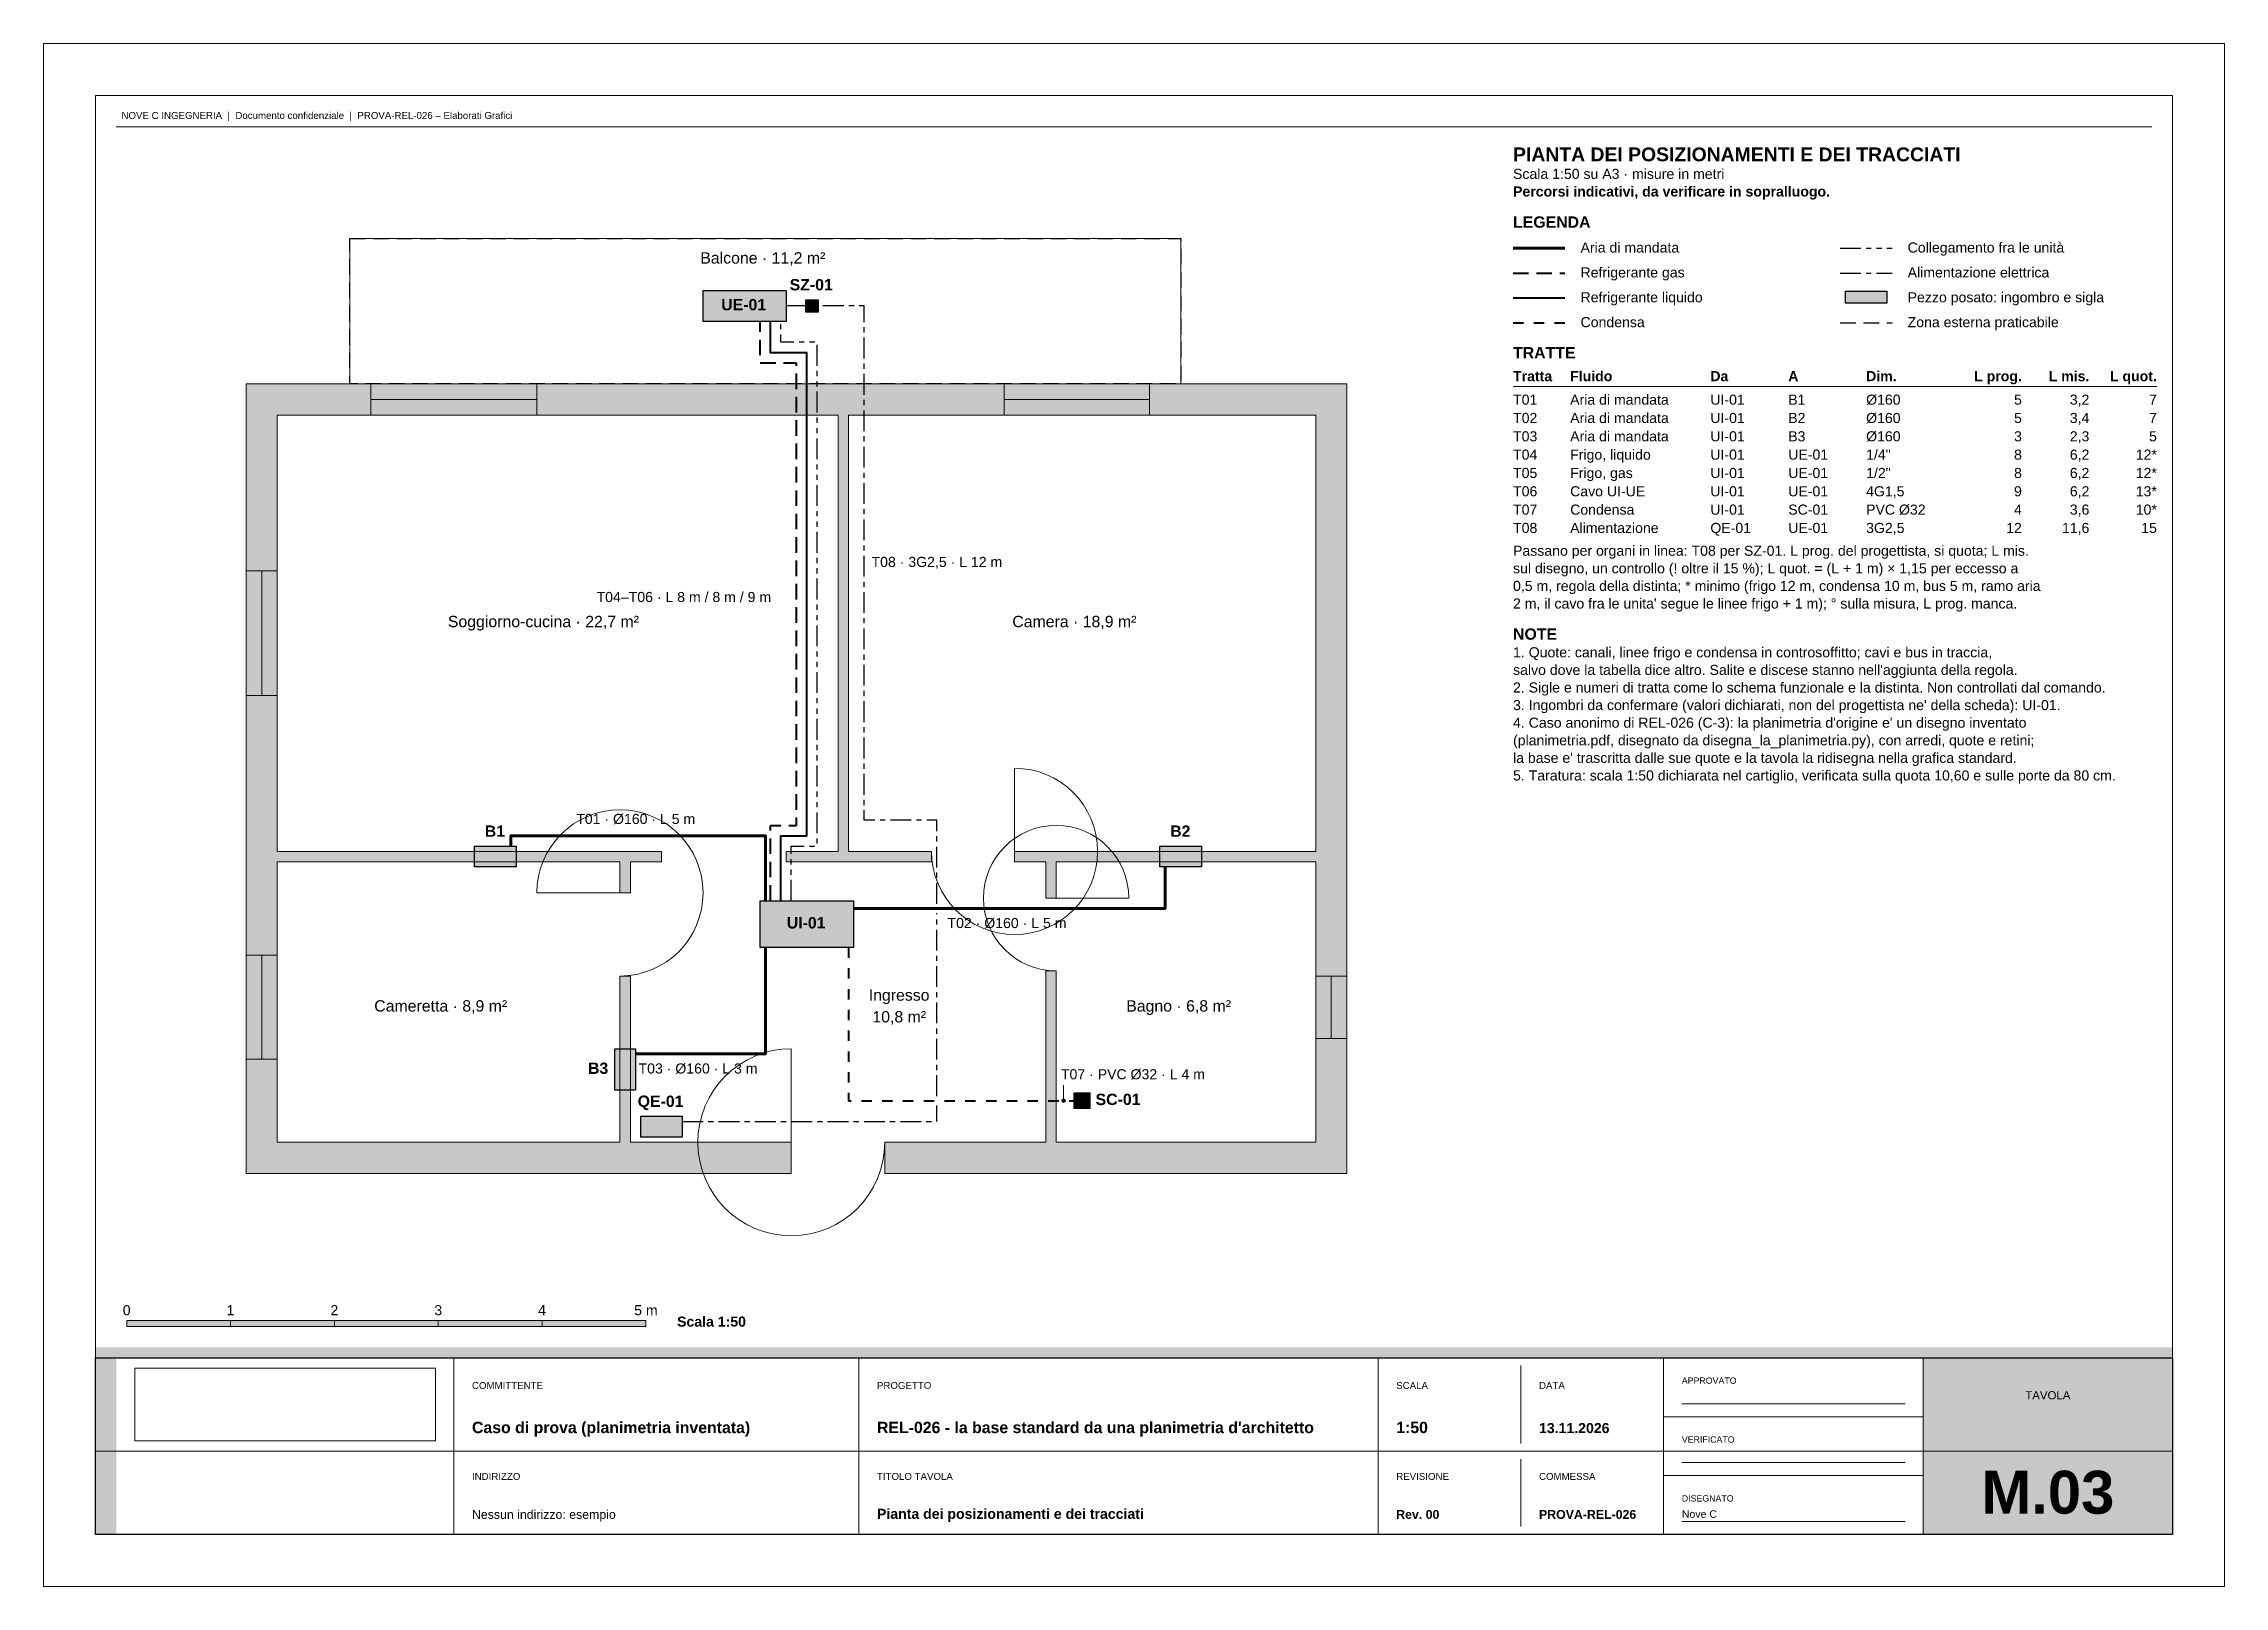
# Paper-space layout 'A3' of a CAD drawing. Header units: millimetres. Extents: x 0 to 420, y 0 to 297.
# The model-space entities are those that its viewports show. They can reach past a viewport. Long polylines and large blocks are cut down to what shows.
import ezdxf
from ezdxf.enums import TextEntityAlignment as Align

# ---------------------------------------------------------------- set-up
doc = ezdxf.new("R2010")
doc.units = ezdxf.units.MM
for name, pattern in [('NOVEC_TRATTO_2_2', [4, 2, -2]), ('NOVEC_TRATTO_3_1P5', [4.5, 3, -1.5]), ('NOVEC_TRATTO_4_1_1_1', [7, 4, -1, 1, -1]), ('NOVEC_TRATTO_4_1_1_1_1_1', [9, 4, -1, 1, -1, 1, -1])]:
    doc.linetypes.add(name, pattern=pattern)
for name, color, linetype, lineweight in [('A-AREA-IDEN', 7, 'Continuous', 18), ('A-DOOR', 7, 'Continuous', 18), ('A-FLOR-OTLN', 7, 'Continuous', 18), ('A-GLAZ', 7, 'Continuous', 18), ('A-WALL', 7, 'Continuous', 18), ('G-ANNO-SCAL', 7, 'Continuous', 18), ('G-ANNO-TTLB', 7, 'Continuous', 18), ('M-ANNO-IDEN', 7, 'Continuous', 18), ('M-ANNO-LEGN', 7, 'Continuous', 18), ('M-EQPM', 7, 'Continuous', 18)]:
    doc.layers.add(name, color=color, linetype=linetype, lineweight=lineweight)
for name, color, linetype, lineweight, true_color in [('E-POWR-CIRC', 34, 'NOVEC_TRATTO_4_1_1_1', 30, 0x784212), ('E-POWR-LINK', 230, 'NOVEC_TRATTO_4_1_1_1_1_1', 30, 0xe91e63), ('M-CNDS-PIPE', 252, 'NOVEC_TRATTO_2_2', 40, 0x616a6b), ('M-HVAC-SPLY', 134, 'Continuous', 70, 0x148f77), ('M-REFG-GASS', 205, 'NOVEC_TRATTO_3_1P5', 40, 0x6c3483), ('M-REFG-LIQD', 205, 'Continuous', 40, 0x6c3483)]:
    doc.layers.add(name, color=color, linetype=linetype, lineweight=lineweight, true_color=true_color)
doc.layers.add('G-ANNO-NPLT', color=7, linetype='Continuous', lineweight=18, plot=False)
doc.styles.add('NOVEC_ARIAL', font='arial.ttf')
doc.styles.add('NOVEC_ARIAL_GRASSETTO', font='arialbd.ttf')
picture_1 = doc.add_image_def('image1.jpg', size_in_pixel=(2961, 716))

msp = doc.modelspace()

# ---------------------------------------------------------------- hatches: boundary and pattern name
at = {"layer": 'A-GLAZ', "true_color": 0xd6ecfa}
h = msp.add_hatch(color=255, dxfattribs=at)
h.dxf.hatch_style = 1
h.paths.add_polyline_path([(63, 231.5), (95, 231.5), (95, 225.5), (63, 225.5)])
h = msp.add_hatch(color=255, dxfattribs=at)
h.dxf.hatch_style = 1
h.paths.add_polyline_path([(185, 231.5), (213, 231.5), (213, 225.5), (185, 225.5)])
h = msp.add_hatch(color=255, dxfattribs=at)
h.dxf.hatch_style = 1
h.paths.add_polyline_path([(45, 195.5), (45, 171.5), (39, 171.5), (39, 195.5)])
h = msp.add_hatch(color=255, dxfattribs=at)
h.dxf.hatch_style = 1
h.paths.add_polyline_path([(45, 121.5), (45, 101.5), (39, 101.5), (39, 121.5)])
h = msp.add_hatch(color=255, dxfattribs=at)
h.dxf.hatch_style = 1
h.paths.add_polyline_path([(251, 117.5), (251, 105.5), (245, 105.5), (245, 117.5)])
at = {"layer": 'A-WALL', "true_color": 0xdcdcdc}
h = msp.add_hatch(color=254, dxfattribs=at)
h.dxf.hatch_style = 1
h.paths.add_polyline_path([(39, 231.5), (63, 231.5), (63, 225.5), (45, 225.5), (45, 195.5), (39, 195.5)])
h = msp.add_hatch(color=254, dxfattribs=at)
h.dxf.hatch_style = 1
h.paths.add_polyline_path([(95, 231.5), (185, 231.5), (185, 225.5), (155, 225.5), (155, 141.5), (171, 141.5), (171, 139.5), (143, 139.5), (143, 141.5), (153, 141.5), (153, 225.5), (95, 225.5)])
h = msp.add_hatch(color=254, dxfattribs=at)
h.dxf.hatch_style = 1
h.paths.add_polyline_path([(187, 141.5), (245, 141.5), (245, 225.5), (213, 225.5), (213, 231.5), (251, 231.5), (251, 117.5), (245, 117.5), (245, 139.5), (195, 139.5), (195, 132.5), (193, 132.5), (193, 139.5), (187, 139.5)])
h = msp.add_hatch(color=254, dxfattribs=at)
h.dxf.hatch_style = 1
h.paths.add_polyline_path([(39, 171.5), (45, 171.5), (45, 141.5), (119, 141.5), (119, 139.5), (113, 139.5), (113, 133.5), (111, 133.5), (111, 139.5), (45, 139.5), (45, 121.5), (39, 121.5)])
h = msp.add_hatch(color=254, dxfattribs=at)
h.dxf.hatch_style = 1
h.paths.add_polyline_path([(162, 85.5), (193, 85.5), (193, 118.5), (195, 118.5), (195, 85.5), (245, 85.5), (245, 105.5), (251, 105.5), (251, 79.5), (162, 79.5)])
h = msp.add_hatch(color=254, dxfattribs=at)
h.dxf.hatch_style = 1
h.paths.add_polyline_path([(39, 101.5), (45, 101.5), (45, 85.5), (111, 85.5), (111, 117.5), (113, 117.5), (113, 85.5), (144, 85.5), (144, 79.5), (39, 79.5)])
at = {"layer": 'G-ANNO-SCAL', "true_color": 0x000000}
h = msp.add_hatch(color=250, dxfattribs=at)
h.dxf.hatch_style = 1
h.paths.add_polyline_path([(16, 51.2), (36, 51.2), (36, 50), (16, 50)])
at = {"layer": 'G-ANNO-SCAL', "true_color": 0xffffff}
h = msp.add_hatch(color=255, dxfattribs=at)
h.dxf.hatch_style = 1
h.paths.add_polyline_path([(36, 51.2), (56, 51.2), (56, 50), (36, 50)])
at = {"layer": 'G-ANNO-SCAL', "true_color": 0x000000}
h = msp.add_hatch(color=250, dxfattribs=at)
h.dxf.hatch_style = 1
h.paths.add_polyline_path([(56, 51.2), (76, 51.2), (76, 50), (56, 50)])
at = {"layer": 'G-ANNO-SCAL', "true_color": 0xffffff}
h = msp.add_hatch(color=255, dxfattribs=at)
h.dxf.hatch_style = 1
h.paths.add_polyline_path([(76, 51.2), (96, 51.2), (96, 50), (76, 50)])
at = {"layer": 'G-ANNO-SCAL', "true_color": 0x000000}
h = msp.add_hatch(color=250, dxfattribs=at)
h.dxf.hatch_style = 1
h.paths.add_polyline_path([(96, 51.2), (116, 51.2), (116, 50), (96, 50)])
at = {"layer": 'M-ANNO-IDEN', "true_color": 0x000000}
h = msp.add_hatch(color=250, dxfattribs=at)
h.dxf.hatch_style = 1
h.paths.add_polyline_path([(196.079, 93.5, 1), (196.779, 93.5, 1)])
at = {"layer": 'M-ANNO-LEGN', "true_color": 0xffffff}
h = msp.add_hatch(color=255, dxfattribs=at)
h.dxf.hatch_style = 1
h.paths.add_polyline_path([(347, 249.3167), (355, 249.3167), (355, 247.0589), (347, 247.0589)])
at = {"layer": 'M-EQPM', "true_color": 0xffffff}
h = msp.add_hatch(color=255, dxfattribs=at)
h.dxf.hatch_style = 1
h.paths.add_polyline_path([(127, 249.5), (143, 249.5), (143, 243.5), (127, 243.5)])
h = msp.add_hatch(color=255, dxfattribs=at)
h.dxf.hatch_style = 1
h.paths.add_polyline_path([(146.8, 247.7), (149.2, 247.7), (149.2, 245.3), (146.8, 245.3)])
h = msp.add_hatch(color=255, dxfattribs=at)
h.dxf.hatch_style = 1
h.paths.add_polyline_path([(83, 142.5), (91, 142.5), (91, 138.5), (83, 138.5)])
h = msp.add_hatch(color=255, dxfattribs=at)
h.dxf.hatch_style = 1
h.paths.add_polyline_path([(215, 142.5), (223, 142.5), (223, 138.5), (215, 138.5)])
h = msp.add_hatch(color=255, dxfattribs=at)
h.dxf.hatch_style = 1
h.paths.add_polyline_path([(138, 132), (156, 132), (156, 123), (138, 123)])
h = msp.add_hatch(color=255, dxfattribs=at)
h.dxf.hatch_style = 1
h.paths.add_polyline_path([(110, 103.5), (114, 103.5), (114, 95.5), (110, 95.5)])
h = msp.add_hatch(color=255, dxfattribs=at)
h.dxf.hatch_style = 1
h.paths.add_polyline_path([(198.5, 95), (201.5, 95), (201.5, 92), (198.5, 92)])
h = msp.add_hatch(color=255, dxfattribs=at)
h.dxf.hatch_style = 1
h.paths.add_polyline_path([(115, 90.5), (123, 90.5), (123, 86.5), (115, 86.5)])

# ---------------------------------------------------------------- linework, layer by layer
at = {"layer": 'A-AREA-IDEN', "color": 65, "linetype": 'NOVEC_TRATTO_3_1P5', "lineweight": 25, "true_color": 0x6b8e23, "flags": 128}
msp.add_lwpolyline([(59, 259.5), (219, 259.5), (219, 231.5), (59, 231.5), (59, 259.5)], dxfattribs=at)
at = {"layer": 'A-DOOR', "color": 253, "linetype": 'Continuous', "lineweight": 13, "true_color": 0xa0a0a0, "flags": 128}
for points in [[(187, 141.5), (187, 157.5)], [(111, 133.5), (95, 133.5)], [(195, 132.5), (209, 132.5)], [(144, 85.5), (144, 103.5)]]:
    msp.add_lwpolyline(points, dxfattribs=at)
at = {"layer": 'A-DOOR', "color": 253, "lineweight": 13, "true_color": 0xa0a0a0}
for centre, radius, start, end in [((187, 141.5), 16, 180, 90), ((111, 133.5), 16, 270, 180), ((195, 132.5), 14, 0, 270), ((144, 85.5), 18, 90, 0)]:
    msp.add_arc(centre, radius, start, end, dxfattribs=at)
at = {"layer": 'A-FLOR-OTLN', "color": 253, "linetype": 'Continuous', "lineweight": 13, "true_color": 0xa8a8a8, "flags": 128}
msp.add_lwpolyline([(59, 259.5), (219, 259.5), (219, 231.5), (59, 231.5), (59, 259.5)], dxfattribs=at)
at = {"layer": 'A-GLAZ', "color": 151, "linetype": 'Continuous', "lineweight": 13, "true_color": 0x74b3e0, "flags": 128}
for points in [[(63, 231.5), (95, 231.5), (95, 225.5), (63, 225.5), (63, 231.5)], [(185, 231.5), (213, 231.5), (213, 225.5), (185, 225.5), (185, 231.5)], [(63, 228.5), (95, 228.5)], [(185, 228.5), (213, 228.5)], [(45, 195.5), (45, 171.5), (39, 171.5), (39, 195.5), (45, 195.5)], [(42, 195.5), (42, 171.5)], [(45, 121.5), (45, 101.5), (39, 101.5), (39, 121.5), (45, 121.5)], [(42, 121.5), (42, 101.5)], [(251, 117.5), (251, 105.5), (245, 105.5), (245, 117.5), (251, 117.5)], [(248, 117.5), (248, 105.5)]]:
    msp.add_lwpolyline(points, dxfattribs=at)
at = {"layer": 'A-WALL', "color": 253, "linetype": 'Continuous', "lineweight": 13, "true_color": 0xa8a8a8, "flags": 128}
for points in [[(39, 231.5), (63, 231.5), (63, 225.5), (45, 225.5), (45, 195.5), (39, 195.5), (39, 231.5)], [(95, 231.5), (185, 231.5), (185, 225.5), (155, 225.5), (155, 141.5), (171, 141.5), (171, 139.5), (143, 139.5), (143, 141.5), (153, 141.5), (153, 225.5), (95, 225.5), (95, 231.5)], [(187, 141.5), (245, 141.5), (245, 225.5), (213, 225.5), (213, 231.5), (251, 231.5), (251, 117.5), (245, 117.5), (245, 139.5), (195, 139.5), (195, 132.5), (193, 132.5), (193, 139.5), (187, 139.5), (187, 141.5)], [(39, 171.5), (45, 171.5), (45, 141.5), (119, 141.5), (119, 139.5), (113, 139.5), (113, 133.5), (111, 133.5), (111, 139.5), (45, 139.5), (45, 121.5), (39, 121.5), (39, 171.5)], [(162, 85.5), (193, 85.5), (193, 118.5), (195, 118.5), (195, 85.5), (245, 85.5), (245, 105.5), (251, 105.5), (251, 79.5), (162, 79.5), (162, 85.5)], [(39, 101.5), (45, 101.5), (45, 85.5), (111, 85.5), (111, 117.5), (113, 117.5), (113, 85.5), (144, 85.5), (144, 79.5), (39, 79.5), (39, 101.5)]]:
    msp.add_lwpolyline(points, dxfattribs=at)
at = {"layer": 'E-POWR-CIRC', "color": 34, "linetype": 'NOVEC_TRATTO_4_1_1_1', "lineweight": 30, "true_color": 0x784212, "flags": 128}
for points in [[(146.8, 246.5), (143, 246.5)], [(172, 131.4), (172, 147.5), (158, 147.5), (158, 246.5), (149.2, 246.5)], [(172, 94.4), (172, 129.6)], [(123, 89.5), (172, 89.5), (172, 92.6)]]:
    msp.add_lwpolyline(points, dxfattribs=at)
at = {"layer": 'E-POWR-LINK', "color": 230, "linetype": 'NOVEC_TRATTO_4_1_1_1_1_1', "lineweight": 30, "true_color": 0xe91e63, "flags": 128}
msp.add_lwpolyline([(144, 132), (144, 142.5), (149, 142.5), (149, 239.5), (142, 239.5), (142, 243.5)], dxfattribs=at)
at = {"layer": 'G-ANNO-SCAL', "color": 250, "linetype": 'Continuous', "lineweight": 18, "true_color": 0x000000, "flags": 128}
for points in [[(16, 51.2), (36, 51.2), (36, 50), (16, 50), (16, 51.2)], [(36, 51.2), (56, 51.2), (56, 50), (36, 50), (36, 51.2)], [(56, 51.2), (76, 51.2), (76, 50), (56, 50), (56, 51.2)], [(76, 51.2), (96, 51.2), (96, 50), (76, 50), (76, 51.2)], [(96, 51.2), (116, 51.2), (116, 50), (96, 50), (96, 51.2)]]:
    msp.add_lwpolyline(points, dxfattribs=at)
at = {"layer": 'M-ANNO-IDEN', "color": 250, "linetype": 'Continuous', "lineweight": 18, "true_color": 0x000000, "flags": 128}
msp.add_lwpolyline([(196.429, 93.5), (196.429, 96.5)], dxfattribs=at)
at = {"layer": 'M-ANNO-IDEN', "color": 250, "lineweight": 9, "true_color": 0x000000}
msp.add_circle((196.429, 93.5), 0.35, dxfattribs=at)
at = {"layer": 'M-ANNO-LEGN', "color": 134, "linetype": 'Continuous', "lineweight": 70, "true_color": 0x148f77, "flags": 128}
msp.add_lwpolyline([(283, 257.62), (293, 257.62)], dxfattribs=at)
at = {"layer": 'M-ANNO-LEGN', "color": 230, "linetype": 'NOVEC_TRATTO_4_1_1_1_1_1', "lineweight": 30, "true_color": 0xe91e63, "flags": 128}
msp.add_lwpolyline([(346, 257.62), (356, 257.62)], dxfattribs=at)
at = {"layer": 'M-ANNO-LEGN', "color": 205, "linetype": 'NOVEC_TRATTO_3_1P5', "lineweight": 40, "true_color": 0x6c3483, "flags": 128}
msp.add_lwpolyline([(283, 252.8333), (293, 252.8333)], dxfattribs=at)
at = {"layer": 'M-ANNO-LEGN', "color": 34, "linetype": 'NOVEC_TRATTO_4_1_1_1', "lineweight": 30, "true_color": 0x784212, "flags": 128}
msp.add_lwpolyline([(346, 252.8333), (356, 252.8333)], dxfattribs=at)
at = {"layer": 'M-ANNO-LEGN', "color": 205, "linetype": 'Continuous', "lineweight": 40, "true_color": 0x6c3483, "flags": 128}
msp.add_lwpolyline([(283, 248.0467), (293, 248.0467)], dxfattribs=at)
at = {"layer": 'M-ANNO-LEGN', "color": 138, "linetype": 'Continuous', "lineweight": 25, "true_color": 0x1b2631, "flags": 128}
msp.add_lwpolyline([(347, 249.3167), (355, 249.3167), (355, 247.0589), (347, 247.0589), (347, 249.3167)], dxfattribs=at)
at = {"layer": 'M-ANNO-LEGN', "color": 252, "linetype": 'NOVEC_TRATTO_2_2', "lineweight": 40, "true_color": 0x616a6b, "flags": 128}
msp.add_lwpolyline([(283, 243.26), (293, 243.26)], dxfattribs=at)
at = {"layer": 'M-ANNO-LEGN', "color": 65, "linetype": 'NOVEC_TRATTO_3_1P5', "lineweight": 25, "true_color": 0x6b8e23, "flags": 128}
msp.add_lwpolyline([(346, 243.26), (356, 243.26)], dxfattribs=at)
at = {"layer": 'M-ANNO-LEGN', "color": 250, "linetype": 'Continuous', "lineweight": 18, "true_color": 0x000000, "flags": 128}
msp.add_lwpolyline([(283, 231.0167), (407, 231.0167)], dxfattribs=at)
at = {"layer": 'M-CNDS-PIPE', "color": 252, "linetype": 'NOVEC_TRATTO_2_2', "lineweight": 40, "true_color": 0x616a6b, "flags": 128}
msp.add_lwpolyline([(155, 123), (155, 93.5), (198.5, 93.5)], dxfattribs=at)
at = {"layer": 'M-EQPM', "color": 138, "linetype": 'Continuous', "lineweight": 25, "true_color": 0x1b2631, "flags": 128}
for points in [[(127, 249.5), (143, 249.5), (143, 243.5), (127, 243.5), (127, 249.5)], [(146.8, 247.7), (149.2, 247.7), (149.2, 245.3), (146.8, 245.3), (146.8, 247.7)], [(83, 142.5), (91, 142.5), (91, 138.5), (83, 138.5), (83, 142.5)], [(215, 142.5), (223, 142.5), (223, 138.5), (215, 138.5), (215, 142.5)], [(138, 132), (156, 132), (156, 123), (138, 123), (138, 132)], [(110, 103.5), (114, 103.5), (114, 95.5), (110, 95.5), (110, 103.5)], [(198.5, 95), (201.5, 95), (201.5, 92), (198.5, 92), (198.5, 95)], [(115, 90.5), (123, 90.5), (123, 86.5), (115, 86.5), (115, 90.5)]]:
    msp.add_lwpolyline(points, dxfattribs=at)
at = {"layer": 'M-HVAC-SPLY', "color": 134, "linetype": 'Continuous', "lineweight": 70, "true_color": 0x148f77, "flags": 128}
for points in [[(139, 132), (139, 144.5), (90, 144.5), (90, 142.5)], [(156, 130.5), (216, 130.5), (216, 138.5)], [(139, 123), (139, 102.5), (114, 102.5)]]:
    msp.add_lwpolyline(points, dxfattribs=at)
at = {"layer": 'M-REFG-GASS', "color": 205, "linetype": 'NOVEC_TRATTO_3_1P5', "lineweight": 40, "true_color": 0x6c3483, "flags": 128}
msp.add_lwpolyline([(140, 132), (140, 146.5), (145, 146.5), (145, 235.5), (138, 235.5), (138, 243.5)], dxfattribs=at)
at = {"layer": 'M-REFG-LIQD', "color": 205, "linetype": 'Continuous', "lineweight": 40, "true_color": 0x6c3483, "flags": 128}
msp.add_lwpolyline([(142, 132), (142, 144.5), (147, 144.5), (147, 237.5), (140, 237.5), (140, 243.5)], dxfattribs=at)

# ---------------------------------------------------------------- texts
at = {"layer": 'A-AREA-IDEN', "color": 8, "true_color": 0x8a8a8a, "style": 'NOVEC_ARIAL'}
for s, p in [('Balcone · 11,2 m²', (126.471, 254.659)), ('Soggiorno-cucina · 22,7 m²', (77.855, 184.659)), ('Camera · 18,9 m²', (186.562, 184.659)), ('Ingresso', (158.912, 112.749)), ('Cameretta · 8,9 m²', (63.679, 110.659)), ('10,8 m²', (159.618, 108.569)), ('Bagno · 6,8 m²', (208.5, 110.659))]:
    msp.add_text(s, height=2.1844, dxfattribs=at).set_placement(p)
at = {"layer": 'G-ANNO-SCAL', "color": 250, "true_color": 0x000000, "style": 'NOVEC_ARIAL'}
for s, p in [('0', (16, 52.2)), ('1', (36, 52.2)), ('2', (56, 52.2)), ('3', (76, 52.2)), ('4', (96, 52.2)), ('5 m', (116, 52.2))]:
    msp.add_text(s, height=1.9417, dxfattribs=at).set_placement(p, align=Align.CENTER)
at = {"layer": 'G-ANNO-SCAL', "color": 250, "true_color": 0x000000, "style": 'NOVEC_ARIAL_GRASSETTO'}
msp.add_text('Scala 1:50', height=1.9417, dxfattribs=at).set_placement((122, 50))
at = {"layer": 'M-ANNO-IDEN', "color": 250, "true_color": 0x000000, "style": 'NOVEC_ARIAL_GRASSETTO'}
for s, p in [('UE-01', (130.501, 245.659)), ('SZ-01', (143.677, 249.499)), ('B1', (84.971, 144.298)), ('B2', (216.971, 144.298)), ('UI-01', (143.119, 126.659)), ('B3', (104.842, 98.659)), ('QE-01', (114.412, 92.298)), ('SC-01', (202.6, 92.659))]:
    msp.add_text(s, height=2.1844, dxfattribs=at).set_placement(p)
at = {"layer": 'M-ANNO-IDEN', "color": 34, "true_color": 0x784212, "style": 'NOVEC_ARIAL'}
msp.add_text('T08 · 3G2,5 · L 12 m', height=1.9417, dxfattribs=at).set_placement((159.45, 196.252))
at = {"layer": 'M-ANNO-IDEN', "color": 205, "true_color": 0x6c3483, "style": 'NOVEC_ARIAL'}
msp.add_text('T04–T06 · L 8 m / 8 m / 9 m', height=1.9417, dxfattribs=at).set_placement((106.496, 189.498))
at = {"layer": 'M-ANNO-IDEN', "color": 134, "true_color": 0x148f77, "style": 'NOVEC_ARIAL'}
for s, p in [('T01 · Ø160 · L 5 m', (102.579, 146.771)), ('T02 · Ø160 · L 5 m', (174.079, 126.733)), ('T03 · Ø160 · L 3 m', (114.579, 98.733))]:
    msp.add_text(s, height=1.9417, dxfattribs=at).set_placement(p)
at = {"layer": 'M-ANNO-IDEN', "color": 252, "true_color": 0x616a6b, "style": 'NOVEC_ARIAL'}
msp.add_text('T07 · PVC Ø32 · L 4 m', height=1.9417, dxfattribs=at).set_placement((195.929, 97.621))
at = {"layer": 'M-ANNO-LEGN', "color": 250, "true_color": 0x000000}
for s, height, style, p in [('Scala 1:50 su A3 · misure in metri', 1.9417, 'NOVEC_ARIAL', (283, 270.9567)), ('PIANTA DEI POSIZIONAMENTI E DEI TRACCIATI', 2.6698, 'NOVEC_ARIAL_GRASSETTO', (283, 274.3433)), ('Percorsi indicativi, da verificare in sopralluogo.', 1.9417, 'NOVEC_ARIAL_GRASSETTO', (283, 267.57)), ('LEGENDA', 2.1844, 'NOVEC_ARIAL_GRASSETTO', (283, 261.56)), ('Aria di mandata', 1.9417, 'NOVEC_ARIAL', (296, 256.7733)), ('Collegamento fra le unità', 1.9417, 'NOVEC_ARIAL', (359, 256.7733)), ('Refrigerante gas', 1.9417, 'NOVEC_ARIAL', (296, 251.9867)), ('Alimentazione elettrica', 1.9417, 'NOVEC_ARIAL', (359, 251.9867)), ('Refrigerante liquido', 1.9417, 'NOVEC_ARIAL', (296, 247.2)), ('Pezzo posato: ingombro e sigla', 1.9417, 'NOVEC_ARIAL', (359, 247.2)), ('Condensa', 1.9417, 'NOVEC_ARIAL', (296, 242.4133)), ('Zona esterna praticabile', 1.9417, 'NOVEC_ARIAL', (359, 242.4133)), ('TRATTE', 2.1844, 'NOVEC_ARIAL_GRASSETTO', (283, 236.4033)), ('Tratta', 1.9417, 'NOVEC_ARIAL_GRASSETTO', (283, 232.0167)), ('Fluido', 1.9417, 'NOVEC_ARIAL_GRASSETTO', (294, 232.0167)), ('Da', 1.9417, 'NOVEC_ARIAL_GRASSETTO', (321, 232.0167)), ('A', 1.9417, 'NOVEC_ARIAL_GRASSETTO', (336, 232.0167)), ('Dim.', 1.9417, 'NOVEC_ARIAL_GRASSETTO', (351, 232.0167)), ('T01', 1.9417, 'NOVEC_ARIAL', (283, 227.4889)), ('Aria di mandata', 1.9417, 'NOVEC_ARIAL', (294, 227.4889)), ('UI-01', 1.9417, 'NOVEC_ARIAL', (321, 227.4889)), ('B1', 1.9417, 'NOVEC_ARIAL', (336, 227.4889)), ('Ø160', 1.9417, 'NOVEC_ARIAL', (351, 227.4889)), ('T02', 1.9417, 'NOVEC_ARIAL', (283, 223.9611)), ('Aria di mandata', 1.9417, 'NOVEC_ARIAL', (294, 223.9611)), ('UI-01', 1.9417, 'NOVEC_ARIAL', (321, 223.9611)), ('B2', 1.9417, 'NOVEC_ARIAL', (336, 223.9611)), ('Ø160', 1.9417, 'NOVEC_ARIAL', (351, 223.9611)), ('T03', 1.9417, 'NOVEC_ARIAL', (283, 220.4333)), ('T04', 1.9417, 'NOVEC_ARIAL', (283, 216.9056)), ('Aria di mandata', 1.9417, 'NOVEC_ARIAL', (294, 220.4333)), ('Frigo, liquido', 1.9417, 'NOVEC_ARIAL', (294, 216.9056)), ('UI-01', 1.9417, 'NOVEC_ARIAL', (321, 220.4333)), ('UI-01', 1.9417, 'NOVEC_ARIAL', (321, 216.9056)), ('UE-01', 1.9417, 'NOVEC_ARIAL', (336, 216.9056)), ('B3', 1.9417, 'NOVEC_ARIAL', (336, 220.4333)), ('Ø160', 1.9417, 'NOVEC_ARIAL', (351, 220.4333)), ('1/4"', 1.9417, 'NOVEC_ARIAL', (351, 216.9056)), ('T05', 1.9417, 'NOVEC_ARIAL', (283, 213.3778)), ('Frigo, gas', 1.9417, 'NOVEC_ARIAL', (294, 213.3778)), ('UI-01', 1.9417, 'NOVEC_ARIAL', (321, 213.3778)), ('UE-01', 1.9417, 'NOVEC_ARIAL', (336, 213.3778)), ('1/2"', 1.9417, 'NOVEC_ARIAL', (351, 213.3778)), ('T06', 1.9417, 'NOVEC_ARIAL', (283, 209.85)), ('Cavo UI-UE', 1.9417, 'NOVEC_ARIAL', (294, 209.85)), ('UI-01', 1.9417, 'NOVEC_ARIAL', (321, 209.85)), ('UE-01', 1.9417, 'NOVEC_ARIAL', (336, 209.85)), ('4G1,5', 1.9417, 'NOVEC_ARIAL', (351, 209.85)), ('T07', 1.9417, 'NOVEC_ARIAL', (283, 206.3222)), ('Condensa', 1.9417, 'NOVEC_ARIAL', (294, 206.3222)), ('UI-01', 1.9417, 'NOVEC_ARIAL', (321, 206.3222)), ('SC-01', 1.9417, 'NOVEC_ARIAL', (336, 206.3222)), ('PVC Ø32', 1.9417, 'NOVEC_ARIAL', (351, 206.3222)), ('T08', 1.9417, 'NOVEC_ARIAL', (283, 202.7944)), ('Alimentazione', 1.9417, 'NOVEC_ARIAL', (294, 202.7944)), ('QE-01', 1.9417, 'NOVEC_ARIAL', (321, 202.7944)), ('UE-01', 1.9417, 'NOVEC_ARIAL', (336, 202.7944)), ('3G2,5', 1.9417, 'NOVEC_ARIAL', (351, 202.7944)), ('Passano per organi in linea: T08 per SZ-01. L prog. del progettista, si quota; L mis.', 1.9417, 'NOVEC_ARIAL', (283, 198.4078)), ('sul disegno, un controllo (! oltre il 15 %%%); L quot. = (L + 1 m) × 1,15 per eccesso a', 1.9417, 'NOVEC_ARIAL', (283, 195.0211)), ('0,5 m, regola della distinta; * minimo (frigo 12 m, condensa 10 m, bus 5 m, ramo aria', 1.9417, 'NOVEC_ARIAL', (283, 191.6344)), ("2 m, il cavo fra le unita' segue le linee frigo + 1 m); ° sulla misura, L prog. manca.", 1.9417, 'NOVEC_ARIAL', (283, 188.2478)), ('NOTE', 2.1844, 'NOVEC_ARIAL_GRASSETTO', (283, 182.2378)), ('1. Quote: canali, linee frigo e condensa in controsoffitto; cavi e bus in traccia,', 1.9417, 'NOVEC_ARIAL', (283, 178.8511)), ("salvo dove la tabella dice altro. Salite e discese stanno nell'aggiunta della regola.", 1.9417, 'NOVEC_ARIAL', (283, 175.4644)), ('2. Sigle e numeri di tratta come lo schema funzionale e la distinta. Non controllati dal comando.', 1.9417, 'NOVEC_ARIAL', (283, 172.0778)), ("3. Ingombri da confermare (valori dichiarati, non del progettista ne' della scheda): UI-01.", 1.9417, 'NOVEC_ARIAL', (283, 168.6911)), ("4. Caso anonimo di REL-026 (C-3): la planimetria d'origine e' un disegno inventato", 1.9417, 'NOVEC_ARIAL', (283, 165.3044)), ('(planimetria.pdf, disegnato da disegna_la_planimetria.py), con arredi, quote e retini;', 1.9417, 'NOVEC_ARIAL', (283, 161.9178)), ("la base e' trascritta dalle sue quote e la tavola la ridisegna nella grafica standard.", 1.9417, 'NOVEC_ARIAL', (283, 158.5311)), ('5. Taratura: scala 1:50 dichiarata nel cartiglio, verificata sulla quota 10,60 e sulle porte da 80 cm.', 1.9417, 'NOVEC_ARIAL', (283, 155.1444))]:
    msp.add_text(s, height=height, dxfattribs=dict(at, style=style)).set_placement(p)
for s, style, p in [('L prog.', 'NOVEC_ARIAL_GRASSETTO', (381, 232.0167)), ('L mis.', 'NOVEC_ARIAL_GRASSETTO', (394, 232.0167)), ('L quot.', 'NOVEC_ARIAL_GRASSETTO', (407, 232.0167)), ('5', 'NOVEC_ARIAL', (381, 227.4889)), ('3,2', 'NOVEC_ARIAL', (394, 227.4889)), ('7', 'NOVEC_ARIAL', (407, 227.4889)), ('5', 'NOVEC_ARIAL', (381, 223.9611)), ('3,4', 'NOVEC_ARIAL', (394, 223.9611)), ('7', 'NOVEC_ARIAL', (407, 223.9611)), ('3', 'NOVEC_ARIAL', (381, 220.4333)), ('8', 'NOVEC_ARIAL', (381, 216.9056)), ('2,3', 'NOVEC_ARIAL', (394, 220.4333)), ('6,2', 'NOVEC_ARIAL', (394, 216.9056)), ('12*', 'NOVEC_ARIAL', (407, 216.9056)), ('5', 'NOVEC_ARIAL', (407, 220.4333)), ('8', 'NOVEC_ARIAL', (381, 213.3778)), ('6,2', 'NOVEC_ARIAL', (394, 213.3778)), ('12*', 'NOVEC_ARIAL', (407, 213.3778)), ('9', 'NOVEC_ARIAL', (381, 209.85)), ('6,2', 'NOVEC_ARIAL', (394, 209.85)), ('13*', 'NOVEC_ARIAL', (407, 209.85)), ('4', 'NOVEC_ARIAL', (381, 206.3222)), ('3,6', 'NOVEC_ARIAL', (394, 206.3222)), ('10*', 'NOVEC_ARIAL', (407, 206.3222)), ('12', 'NOVEC_ARIAL', (381, 202.7944)), ('11,6', 'NOVEC_ARIAL', (394, 202.7944)), ('15', 'NOVEC_ARIAL', (407, 202.7944))]:
    msp.add_text(s, height=1.9417, dxfattribs=dict(at, style=style)).set_placement(p, align=Align.RIGHT)

psp = doc.layouts.new('A3')

# ---------------------------------------------------------------- hatches: boundary and pattern name
at = {"layer": 'G-ANNO-TTLB', "true_color": 0x2abfbf}
h = psp.add_hatch(color=133, dxfattribs=at)
h.dxf.hatch_style = 1
h.paths.add_polyline_path([(10, 46), (410, 46), (410, 44), (10, 44)])
at = {"layer": 'G-ANNO-TTLB', "true_color": 0x1c2e4a}
h = psp.add_hatch(color=159, dxfattribs=at)
h.dxf.hatch_style = 1
h.paths.add_polyline_path([(10, 44), (14, 44), (14, 10), (10, 10)])
at = {"layer": 'G-ANNO-TTLB', "true_color": 0x2abfbf}
h = psp.add_hatch(color=133, dxfattribs=at)
h.dxf.hatch_style = 1
h.paths.add_polyline_path([(362, 46), (410, 46), (410, 44), (362, 44)])
at = {"layer": 'G-ANNO-TTLB', "true_color": 0x1c2e4a}
h = psp.add_hatch(color=159, dxfattribs=at)
h.dxf.hatch_style = 1
h.paths.add_polyline_path([(362, 44), (410, 44), (410, 10), (362, 10)])

# ---------------------------------------------------------------- linework, layer by layer
at = {"layer": 'G-ANNO-TTLB', "color": 254, "lineweight": 9, "true_color": 0xe0e0e0}
for p, q in [((14, 281), (406, 281)), ((79, 10), (79, 44)), ((284.5, 27.5), (284.5, 42.5)), ((315.5, 35.167), (358.5, 35.167)), ((312, 32.667), (362, 32.667)), ((284.5, 11.5), (284.5, 24.5)), ((312, 21.333), (362, 21.333)), ((315.5, 23.833), (358.5, 23.833)), ((315.5, 12.5), (358.5, 12.5))]:
    psp.add_line(p, q, dxfattribs=at)
at = {"layer": 'G-ANNO-TTLB', "color": 159, "lineweight": 15, "true_color": 0x1c2e4a}
for p, q in [((79, 10), (79, 44)), ((157, 10), (157, 44)), ((257, 10), (257, 44)), ((312, 10), (312, 44)), ((362, 10), (362, 44))]:
    psp.add_line(p, q, dxfattribs=at)
at = {"layer": 'G-ANNO-TTLB', "color": 254, "lineweight": 15, "true_color": 0xe0e0e0}
psp.add_line((10, 26), (410, 26), dxfattribs=at)
at = {"layer": 'G-ANNO-TTLB', "color": 159, "lineweight": 18, "true_color": 0x1c2e4a}
psp.add_lwpolyline([(10, 287), (410, 287), (410, 10), (10, 10)], close=True, dxfattribs=at)
at = {"layer": 'G-ANNO-TTLB', "color": 159, "lineweight": 30, "true_color": 0x1c2e4a}
psp.add_lwpolyline([(10, 44), (410, 44), (410, 10), (10, 10)], close=True, dxfattribs=at)

# ---------------------------------------------------------------- texts
at = {"layer": 'G-ANNO-TTLB', "color": 253, "true_color": 0x999999, "style": 'NOVEC_ARIAL'}
for s, height, p in [('NOVE C INGEGNERIA  |  Documento confidenziale  |  PROVA-REL-026 – Elaborati Grafici', 1.3349, (15, 282.5)), ('COMMITTENTE', 1.3349, (82.5, 38)), ('PROGETTO', 1.3349, (160.5, 38)), ('SCALA', 1.3349, (260.5, 38)), ('DATA', 1.3349, (288, 38)), ('APPROVATO', 1.2136, (315.5, 39)), ('VERIFICATO', 1.2136, (315.5, 27.667)), ('INDIRIZZO', 1.3349, (82.5, 20.5)), ('TITOLO TAVOLA', 1.3349, (160.5, 20.5)), ('REVISIONE', 1.3349, (260.5, 20.5)), ('COMMESSA', 1.3349, (288, 20.5)), ('DISEGNATO', 1.2136, (315.5, 16.333))]:
    psp.add_text(s, height=height, dxfattribs=at).set_placement(p)
at = {"layer": 'G-ANNO-TTLB', "color": 255, "true_color": 0xffffff, "transparency": 33554559, "style": 'NOVEC_ARIAL'}
psp.add_text('TAVOLA', height=1.5777, dxfattribs=at).set_placement((386, 36), align=Align.CENTER)
at = {"layer": 'G-ANNO-TTLB', "color": 59, "true_color": 0x2d2d2d}
for s, height, style, p in [('Caso di prova (planimetria inventata)', 2.1844, 'NOVEC_ARIAL_GRASSETTO', (82.5, 29.5)), ("REL-026 - la base standard da una planimetria d'architetto", 2.1844, 'NOVEC_ARIAL_GRASSETTO', (160.5, 29.5)), ('1:50', 2.1844, 'NOVEC_ARIAL_GRASSETTO', (260.5, 29.5)), ('13.11.2026', 1.9417, 'NOVEC_ARIAL_GRASSETTO', (288, 29.5)), ('Nessun indirizzo: esempio', 1.6989, 'NOVEC_ARIAL', (82.5, 13)), ('Pianta dei posizionamenti e dei tracciati', 1.9417, 'NOVEC_ARIAL_GRASSETTO', (160.5, 13)), ('Rev. 00', 1.6989, 'NOVEC_ARIAL_GRASSETTO', (260.5, 13)), ('PROVA-REL-026', 1.6989, 'NOVEC_ARIAL_GRASSETTO', (288, 13)), ('Nove C', 1.4563, 'NOVEC_ARIAL', (315.5, 13.2))]:
    psp.add_text(s, height=height, dxfattribs=dict(at, style=style)).set_placement(p)
at = {"layer": 'G-ANNO-TTLB', "color": 255, "true_color": 0xffffff, "style": 'NOVEC_ARIAL_GRASSETTO'}
psp.add_text('M.03', height=8.2521, dxfattribs=at).set_placement((386, 14), align=Align.CENTER)

# ---------------------------------------------------------------- pictures from other files: only their frames are drawn
at = {"layer": 'G-ANNO-TTLB'}
image = psp.add_image(picture_1, insert=(17.552, 28), size_in_units=(57.896, 14), dxfattribs=at)

# ---------------------------------------------------------------- viewports
at = {"layer": 'G-ANNO-NPLT'}
psp.add_viewport(center=(210, 148.5), size=(420, 297), view_center_point=(210, 148.5), view_height=297, dxfattribs=at)

doc.saveas('drawing.dxf')
